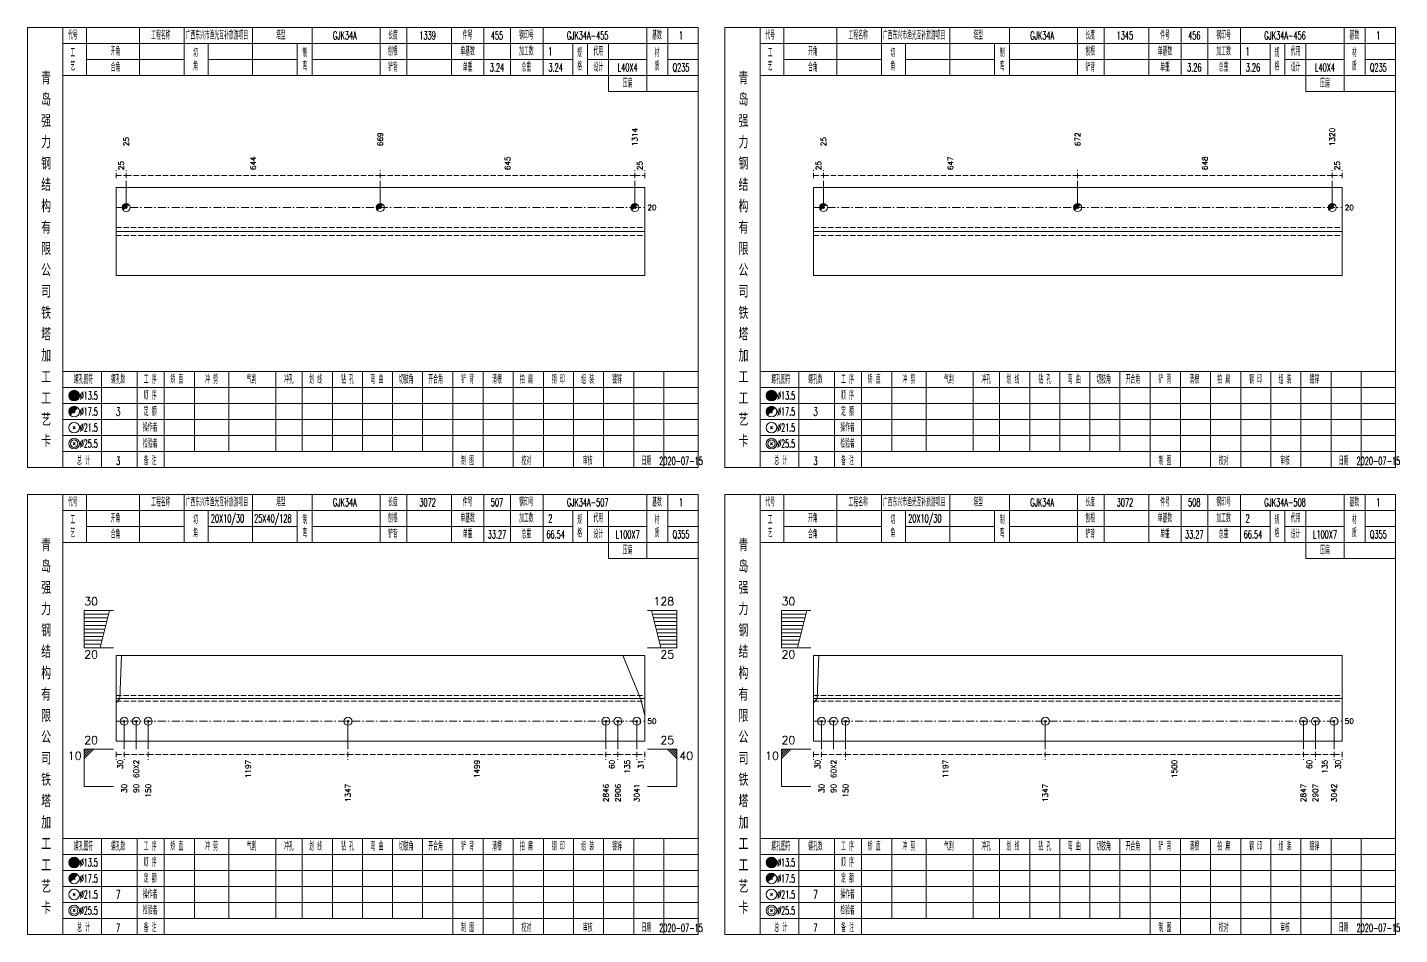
# Model space of a CAD drawing. Extents: x 0 to 2606, y -377 to 6479.
# Drawn here: x 784 to 1299, y 4375 to 4715 of the extents above; entities that cross this region are included whole.
import ezdxf
from ezdxf.enums import TextEntityAlignment as Align

# ---------------------------------------------------------------- set-up
doc = ezdxf.new("R2010")
doc.units = 0
doc.header["$MEASUREMENT"] = 0
doc.linetypes.add('一点画线', pattern=[5.2, 3, -1, 0.2, -1])
doc.linetypes.add('虚线', pattern=[2.75, 2, -0.75])
doc.layers.get('0').update_dxf_attribs({"linetype": 'CONTINUOUS', "lineweight": 25})
doc.layers.add('1', color=7, linetype='CONTINUOUS', lineweight=25)
doc.layers.add('4', color=7, linetype='CONTINUOUS', lineweight=25)
doc.styles.get("Standard").update_dxf_attribs({"font": 'simplex.shx', "width": 0.7, "height": 3, "bigfont": 'gbhzfs.shx'})

msp = doc.modelspace()

# ---------------------------------------------------------------- linework, layer by layer
at = {"color": 8, "linetype": '虚线', "lineweight": 9}
for p, q in [((817.5, 4658.5), (817.5, 4661.5)), ((821.2, 4658.5), (821.2, 4661.5)), ((821.2, 4658.5), (821.2, 4661.5)), ((916.48, 4658.5), (916.48, 4661.5)), ((916.48, 4658.5), (916.48, 4661.5)), ((1011.9, 4658.5), (1011.9, 4661.5)), ((1011.9, 4658.5), (1011.9, 4661.5)), ((1015.6, 4658.5), (1015.6, 4661.5)), ((1078.9, 4658.5), (1078.9, 4661.5)), ((1082.58, 4658.5), (1082.58, 4661.5)), ((1082.58, 4658.5), (1082.58, 4661.5)), ((1177.88, 4658.5), (1177.88, 4661.5)), ((1177.88, 4658.5), (1177.88, 4661.5)), ((1273.32, 4658.5), (1273.32, 4661.5)), ((1273.32, 4658.5), (1273.32, 4661.5)), ((1277, 4658.5), (1277, 4661.5)), ((817.5, 4659.5), (821.2, 4659.5)), ((821.2, 4659.5), (916.48, 4659.5)), ((916.48, 4659.5), (1011.9, 4659.5)), ((1011.9, 4659.5), (1015.6, 4659.5)), ((1078.9, 4659.5), (1082.58, 4659.5)), ((1082.58, 4659.5), (1177.88, 4659.5)), ((1177.88, 4659.5), (1273.32, 4659.5)), ((1273.32, 4659.5), (1277, 4659.5)), ((817.5, 4443.5), (817.5, 4440.5)), ((817.5, 4442.5), (820.5, 4442.5)), ((820.5, 4443.5), (820.5, 4440.5)), ((820.5, 4443.5), (820.5, 4440.5)), ((820.5, 4442.5), (829.5, 4442.5)), ((829.5, 4443.5), (829.5, 4440.5)), ((829.5, 4443.5), (829.5, 4440.5)), ((829.5, 4442.5), (904.36, 4442.5)), ((904.36, 4443.5), (904.36, 4440.5)), ((904.36, 4443.5), (904.36, 4440.5)), ((904.36, 4442.5), (1001.03, 4442.5)), ((1001.03, 4443.5), (1001.03, 4440.5)), ((1001.03, 4443.5), (1001.03, 4440.5)), ((1001.03, 4442.5), (1005.53, 4442.5)), ((1005.53, 4443.5), (1005.53, 4440.5)), ((1005.53, 4443.5), (1005.53, 4440.5)), ((1005.53, 4442.5), (1012.6, 4442.5)), ((1012.6, 4443.5), (1012.6, 4440.5)), ((1012.6, 4443.5), (1012.6, 4440.5)), ((1012.6, 4442.5), (1015.6, 4442.5)), ((1015.6, 4443.5), (1015.6, 4440.5)), ((1078.9, 4443.5), (1078.9, 4440.5)), ((1078.9, 4442.5), (1081.9, 4442.5)), ((1081.9, 4443.5), (1081.9, 4440.5)), ((1081.9, 4443.5), (1081.9, 4440.5)), ((1081.9, 4442.5), (1090.9, 4442.5)), ((1090.9, 4443.5), (1090.9, 4440.5)), ((1090.9, 4443.5), (1090.9, 4440.5)), ((1090.9, 4442.5), (1165.76, 4442.5)), ((1165.76, 4443.5), (1165.76, 4440.5)), ((1165.76, 4443.5), (1165.76, 4440.5)), ((1165.76, 4442.5), (1262.49, 4442.5)), ((1262.49, 4443.5), (1262.49, 4440.5)), ((1262.49, 4443.5), (1262.49, 4440.5)), ((1262.49, 4442.5), (1266.99, 4442.5)), ((1266.99, 4443.5), (1266.99, 4440.5)), ((1266.99, 4443.5), (1266.99, 4440.5)), ((1266.99, 4442.5), (1274, 4442.5)), ((1274, 4443.5), (1274, 4440.5)), ((1274, 4443.5), (1274, 4440.5)), ((1274, 4442.5), (1277, 4442.5)), ((1277, 4443.5), (1277, 4440.5))]:
    msp.add_line(p, q, dxfattribs=at)
at = {"color": 7, "linetype": 'Continuous', "lineweight": 18}
for p, q in [((817.5, 4655), (817.5, 4622)), ((817.5, 4655), (1015.6, 4655)), ((1015.6, 4655), (1015.6, 4622)), ((1078.9, 4655), (1078.9, 4622)), ((1078.9, 4655), (1277, 4655)), ((1277, 4655), (1277, 4622)), ((817.5, 4638.5), (1015.6, 4638.5)), ((1078.9, 4638.5), (1277, 4638.5)), ((817.5, 4479.55), (817.5, 4447.45)), ((817.5, 4479.55), (1015.6, 4479.55)), ((1015.6, 4479.55), (1015.6, 4447.45)), ((1078.9, 4479.55), (1078.9, 4447.45)), ((1078.9, 4479.55), (1277, 4479.55)), ((1277, 4479.55), (1277, 4447.45)), ((817.5, 4463.5), (1015.6, 4463.5)), ((1078.9, 4463.5), (1277, 4463.5))]:
    msp.add_line(p, q, dxfattribs=at)
at = {"color": 7, "linetype": 'Continuous', "lineweight": 13}
for p, q in [((821.2, 4647.5), (821.2, 4657.5)), ((916.48, 4647.5), (916.48, 4657.5)), ((1011.9, 4647.5), (1011.9, 4657.5)), ((1082.58, 4647.5), (1082.58, 4657.5)), ((1177.88, 4647.5), (1177.88, 4657.5)), ((1273.32, 4647.5), (1273.32, 4657.5)), ((805.5, 4496.5), (816.5, 4496.5)), ((805.5, 4482.5), (805.5, 4496.5)), ((811.5, 4482.5), (815, 4496.5)), ((1027.6, 4496.5), (1016.6, 4496.5)), ((1021.6, 4482.5), (1018.1, 4496.5)), ((1027.6, 4482.5), (1027.6, 4496.5)), ((1066.9, 4496.5), (1077.9, 4496.5)), ((1066.9, 4482.5), (1066.9, 4496.5)), ((1072.9, 4482.5), (1076.4, 4496.5)), ((805.5, 4495.1), (814.65, 4495.1)), ((805.5, 4493.7), (814.3, 4493.7)), ((805.5, 4492.3), (813.95, 4492.3)), ((805.5, 4490.9), (813.6, 4490.9)), ((1027.6, 4495.1), (1018.45, 4495.1)), ((1027.6, 4493.7), (1018.8, 4493.7)), ((1027.6, 4492.3), (1019.15, 4492.3)), ((1027.6, 4490.9), (1019.5, 4490.9)), ((1066.9, 4495.1), (1076.05, 4495.1)), ((1066.9, 4493.7), (1075.7, 4493.7)), ((1066.9, 4492.3), (1075.35, 4492.3)), ((1066.9, 4490.9), (1075, 4490.9)), ((805.5, 4489.5), (813.25, 4489.5)), ((805.5, 4488.1), (812.9, 4488.1)), ((805.5, 4486.7), (812.55, 4486.7)), ((805.5, 4485.3), (812.2, 4485.3)), ((1027.6, 4489.5), (1019.85, 4489.5)), ((1027.6, 4488.1), (1020.2, 4488.1)), ((1027.6, 4486.7), (1020.55, 4486.7)), ((1027.6, 4485.3), (1020.9, 4485.3)), ((1066.9, 4489.5), (1074.65, 4489.5)), ((1066.9, 4488.1), (1074.3, 4488.1)), ((1066.9, 4486.7), (1073.95, 4486.7)), ((1066.9, 4485.3), (1073.6, 4485.3)), ((805.5, 4483.9), (811.85, 4483.9)), ((805.5, 4482.5), (816.5, 4482.5)), ((1027.6, 4482.5), (1016.6, 4482.5)), ((1027.6, 4483.9), (1021.25, 4483.9)), ((1066.9, 4483.9), (1073.25, 4483.9)), ((1066.9, 4482.5), (1077.9, 4482.5)), ((818.79, 4463.5), (819.43, 4479.55)), ((1013.99, 4463.5), (1007.35, 4479.55)), ((1080.19, 4463.5), (1080.83, 4479.55)), ((817.5, 4461.9), (818.79, 4463.5)), ((1015.6, 4457.08), (1013.99, 4463.5)), ((1078.9, 4461.9), (1080.19, 4463.5)), ((820.5, 4454.95), (820.5, 4444.5)), ((825, 4454.95), (825, 4444.5)), ((829.5, 4454.95), (829.5, 4444.5)), ((904.36, 4454.95), (904.36, 4444.5)), ((1001.03, 4454.95), (1001.03, 4444.5)), ((1005.53, 4454.95), (1005.53, 4444.5)), ((1012.6, 4454.95), (1012.6, 4444.5)), ((1081.9, 4454.95), (1081.9, 4444.5)), ((1086.4, 4454.95), (1086.4, 4444.5)), ((1090.9, 4454.95), (1090.9, 4444.5)), ((1165.76, 4454.95), (1165.76, 4444.5)), ((1262.49, 4454.95), (1262.49, 4444.5)), ((1266.99, 4454.95), (1266.99, 4444.5)), ((1274, 4454.95), (1274, 4444.5)), ((805.5, 4444.5), (816.5, 4444.5)), ((805.5, 4444.5), (805.5, 4430.5)), ((806.38, 4444.5), (805.5, 4443.62)), ((807.25, 4444.5), (805.5, 4442.75)), ((808.12, 4444.5), (805.5, 4441.88)), ((809, 4444.5), (805.5, 4441)), ((1027.6, 4444.5), (1016.6, 4444.5)), ((1024.1, 4444.5), (1027.6, 4441)), ((1024.97, 4444.5), (1027.6, 4441.88)), ((1025.85, 4444.5), (1027.6, 4442.75)), ((1026.72, 4444.5), (1027.6, 4443.62)), ((1027.6, 4444.5), (1027.6, 4430.5)), ((1066.9, 4444.5), (1077.9, 4444.5)), ((1066.9, 4444.5), (1066.9, 4430.5)), ((1067.78, 4444.5), (1066.9, 4443.62)), ((1068.65, 4444.5), (1066.9, 4442.75)), ((1069.53, 4444.5), (1066.9, 4441.88)), ((1070.4, 4444.5), (1066.9, 4441)), ((805.5, 4430.5), (816.5, 4430.5)), ((1027.6, 4430.5), (1016.6, 4430.5)), ((1066.9, 4430.5), (1077.9, 4430.5))]:
    msp.add_line(p, q, dxfattribs=at)
at = {"color": 3, "linetype": '一点画线', "lineweight": 13}
for p, q in [((817.5, 4647.5), (1015.6, 4647.5)), ((1078.9, 4647.5), (1277, 4647.5)), ((817.5, 4454.95), (1015.6, 4454.95)), ((1078.9, 4454.95), (1277, 4454.95))]:
    msp.add_line(p, q, dxfattribs=at)
at = {"color": 7, "linetype": 'Continuous', "lineweight": 0}
for p, q in [((820.9, 4647.2), (821.5, 4647.8)), ((820.9, 4647.8), (821.5, 4647.2)), ((916.18, 4647.2), (916.78, 4647.8)), ((916.18, 4647.8), (916.78, 4647.2)), ((1011.6, 4647.2), (1012.2, 4647.8)), ((1011.6, 4647.8), (1012.2, 4647.2)), ((1082.28, 4647.2), (1082.88, 4647.8)), ((1082.28, 4647.8), (1082.88, 4647.2)), ((1177.58, 4647.2), (1178.18, 4647.8)), ((1177.58, 4647.8), (1178.18, 4647.2)), ((1273.02, 4647.2), (1273.62, 4647.8)), ((1273.02, 4647.8), (1273.62, 4647.2))]:
    msp.add_line(p, q, dxfattribs=at)
at = {"color": 1, "linetype": '虚线', "lineweight": 18}
for p, q in [((817.5, 4640), (1015.6, 4640)), ((1078.9, 4640), (1277, 4640)), ((817.5, 4637), (1015.6, 4637)), ((1078.9, 4637), (1277, 4637)), ((817.5, 4464.55), (1015.6, 4464.55)), ((1078.9, 4464.55), (1277, 4464.55)), ((817.5, 4462.45), (1015.6, 4462.45)), ((1078.9, 4462.45), (1277, 4462.45))]:
    msp.add_line(p, q, dxfattribs=at)
at = {"color": 7, "linetype": 'Continuous', "lineweight": 13}
for centre in [(821.2, 4647.5), (916.48, 4647.5), (1011.9, 4647.5), (1082.58, 4647.5), (1177.88, 4647.5), (1273.32, 4647.5)]:
    msp.add_circle(centre, 1.5, dxfattribs=at)
for centre, radius in [((821.2, 4647.5), 1.35), ((821.2, 4647.5), 1.2), ((821.2, 4647.5), 1.05), ((821.2, 4647.5), 0.9), ((821.2, 4647.5), 0.75), ((821.2, 4647.5), 0.6), ((821.2, 4647.5), 0.45), ((821.2, 4647.5), 0.3), ((821.2, 4647.5), 0.15), ((916.48, 4647.5), 1.35), ((916.48, 4647.5), 1.2), ((916.48, 4647.5), 1.05), ((916.48, 4647.5), 0.9), ((916.48, 4647.5), 0.75), ((916.48, 4647.5), 0.6), ((916.48, 4647.5), 0.45), ((916.48, 4647.5), 0.3), ((916.48, 4647.5), 0.15), ((1011.9, 4647.5), 1.35), ((1011.9, 4647.5), 1.2), ((1011.9, 4647.5), 1.05), ((1011.9, 4647.5), 0.9), ((1011.9, 4647.5), 0.75), ((1011.9, 4647.5), 0.6), ((1011.9, 4647.5), 0.45), ((1011.9, 4647.5), 0.3), ((1011.9, 4647.5), 0.15), ((1082.58, 4647.5), 1.35), ((1082.58, 4647.5), 1.2), ((1082.58, 4647.5), 1.05), ((1082.58, 4647.5), 0.9), ((1082.58, 4647.5), 0.75), ((1082.58, 4647.5), 0.6), ((1082.58, 4647.5), 0.45), ((1082.58, 4647.5), 0.3), ((1082.58, 4647.5), 0.15), ((1177.88, 4647.5), 1.35), ((1177.88, 4647.5), 1.2), ((1177.88, 4647.5), 1.05), ((1177.88, 4647.5), 0.9), ((1177.88, 4647.5), 0.75), ((1177.88, 4647.5), 0.6), ((1177.88, 4647.5), 0.45), ((1177.88, 4647.5), 0.3), ((1177.88, 4647.5), 0.15), ((1273.32, 4647.5), 1.35), ((1273.32, 4647.5), 1.2), ((1273.32, 4647.5), 1.05), ((1273.32, 4647.5), 0.9), ((1273.32, 4647.5), 0.75), ((1273.32, 4647.5), 0.6), ((1273.32, 4647.5), 0.45), ((1273.32, 4647.5), 0.3), ((1273.32, 4647.5), 0.15)]:
    msp.add_arc(centre, radius, 45, 225, dxfattribs=at)
at = {"layer": '1', "color": 7, "linetype": 'Continuous', "lineweight": 18}
for p, q in [((817.5, 4622), (1015.6, 4622)), ((1078.9, 4622), (1277, 4622)), ((817.5, 4447.45), (1015.6, 4447.45)), ((1078.9, 4447.45), (1277, 4447.45))]:
    msp.add_line(p, q, dxfattribs=at)
at = {"layer": '1', "color": 7, "linetype": 'Continuous', "lineweight": 13}
for p, q in [((820.2, 4454.65), (820.8, 4455.25)), ((820.8, 4454.65), (820.2, 4455.25)), ((824.7, 4454.65), (825.3, 4455.25)), ((825.3, 4454.65), (824.7, 4455.25)), ((829.2, 4454.65), (829.8, 4455.25)), ((829.8, 4454.65), (829.2, 4455.25)), ((904.06, 4454.65), (904.66, 4455.25)), ((904.66, 4454.65), (904.06, 4455.25)), ((1000.73, 4454.65), (1001.33, 4455.25)), ((1001.33, 4454.65), (1000.73, 4455.25)), ((1005.23, 4454.65), (1005.83, 4455.25)), ((1005.83, 4454.65), (1005.23, 4455.25)), ((1012.3, 4454.65), (1012.9, 4455.25)), ((1012.9, 4454.65), (1012.3, 4455.25)), ((1081.6, 4454.65), (1082.2, 4455.25)), ((1082.2, 4454.65), (1081.6, 4455.25)), ((1086.1, 4454.65), (1086.7, 4455.25)), ((1086.7, 4454.65), (1086.1, 4455.25)), ((1090.6, 4454.65), (1091.2, 4455.25)), ((1091.2, 4454.65), (1090.6, 4455.25)), ((1165.46, 4454.65), (1166.06, 4455.25)), ((1166.06, 4454.65), (1165.46, 4455.25)), ((1262.19, 4454.65), (1262.79, 4455.25)), ((1262.79, 4454.65), (1262.19, 4455.25)), ((1266.69, 4454.65), (1267.29, 4455.25)), ((1267.29, 4454.65), (1266.69, 4455.25)), ((1273.7, 4454.65), (1274.3, 4455.25)), ((1274.3, 4454.65), (1273.7, 4455.25))]:
    msp.add_line(p, q, dxfattribs=at)
for centre in [(820.5, 4454.95), (825, 4454.95), (829.5, 4454.95), (904.36, 4454.95), (1001.03, 4454.95), (1005.53, 4454.95), (1012.6, 4454.95), (1081.9, 4454.95), (1086.4, 4454.95), (1090.9, 4454.95), (1165.76, 4454.95), (1262.49, 4454.95), (1266.99, 4454.95), (1274, 4454.95)]:
    msp.add_circle(centre, 1.5, dxfattribs=at)
at = {"layer": '4', "color": 1, "linetype": 'Continuous', "lineweight": 18}
for p, q in [((797.5, 4550), (797.5, 4715)), ((806.4, 4697), (806.4, 4715)), ((826.2, 4697), (826.2, 4715)), ((843, 4697), (843, 4715)), ((868.6, 4697), (868.6, 4715)), ((890.9, 4697), (890.9, 4715)), ((916.4, 4697), (916.4, 4715)), ((926.4, 4697), (926.4, 4715)), ((943.1, 4697), (943.1, 4715)), ((955.3, 4697), (955.3, 4715)), ((965.3, 4697), (965.3, 4715)), ((977.5, 4697), (977.5, 4715)), ((1016.4, 4691), (1016.4, 4715)), ((1024.2, 4697), (1024.2, 4715)), ((1058.9, 4550), (1058.9, 4715)), ((1067.8, 4697), (1067.8, 4715)), ((1087.6, 4697), (1087.6, 4715)), ((1104.4, 4697), (1104.4, 4715)), ((1130, 4697), (1130, 4715)), ((1152.3, 4697), (1152.3, 4715)), ((1177.8, 4697), (1177.8, 4715)), ((1187.8, 4697), (1187.8, 4715)), ((1204.5, 4697), (1204.5, 4715)), ((1216.7, 4697), (1216.7, 4715)), ((1226.7, 4697), (1226.7, 4715)), ((1238.9, 4697), (1238.9, 4715)), ((1277.8, 4691), (1277.8, 4715)), ((1285.6, 4697), (1285.6, 4715)), ((797.5, 4709), (1035.6, 4709)), ((852, 4697), (852, 4709)), ((885.3, 4697), (885.3, 4709)), ((988.6, 4697), (988.6, 4709)), ((994.2, 4697), (994.2, 4709)), ((1002, 4691), (1002, 4709)), ((1058.9, 4709), (1297, 4709)), ((1113.4, 4697), (1113.4, 4709)), ((1146.7, 4697), (1146.7, 4709)), ((1250, 4697), (1250, 4709)), ((1255.6, 4697), (1255.6, 4709)), ((1263.4, 4691), (1263.4, 4709)), ((806.4, 4703), (843, 4703)), ((852, 4703), (885.3, 4703)), ((890.9, 4703), (988.6, 4703)), ((994.2, 4703), (1016.4, 4703)), ((1024.2, 4703), (1035.6, 4703)), ((1067.8, 4703), (1104.4, 4703)), ((1113.4, 4703), (1146.7, 4703)), ((1152.3, 4703), (1250, 4703)), ((1255.6, 4703), (1277.8, 4703)), ((1285.6, 4703), (1297, 4703)), ((797.5, 4697), (1035.6, 4697)), ((1058.9, 4697), (1297, 4697)), ((1002, 4691), (1035.6, 4691)), ((1263.4, 4691), (1297, 4691)), ((797.5, 4586), (1035.6, 4586)), ((812, 4550), (812, 4586)), ((825.3, 4550), (825.3, 4586)), ((835.4, 4550), (835.4, 4586)), ((846.8, 4556), (846.8, 4586)), ((859.7, 4556), (859.7, 4586)), ((877.3, 4556), (877.3, 4586)), ((887.2, 4556), (887.2, 4586)), ((898.5, 4556), (898.5, 4586)), ((909.8, 4556), (909.8, 4586)), ((921.1, 4556), (921.1, 4586)), ((932.3, 4556), (932.3, 4586)), ((943.7, 4556), (943.7, 4586)), ((955, 4556), (955, 4586)), ((966.3, 4556), (966.3, 4586)), ((977.6, 4556), (977.6, 4586)), ((988.9, 4556), (988.9, 4586)), ((1000.2, 4556), (1000.2, 4586)), ((1011.5, 4556), (1011.5, 4586)), ((1022.8, 4556), (1022.8, 4586)), ((1058.9, 4586), (1297, 4586)), ((1073.4, 4550), (1073.4, 4586)), ((1086.7, 4550), (1086.7, 4586)), ((1096.8, 4550), (1096.8, 4586)), ((1108.2, 4556), (1108.2, 4586)), ((1121.1, 4556), (1121.1, 4586)), ((1138.7, 4556), (1138.7, 4586)), ((1148.6, 4556), (1148.6, 4586)), ((1159.9, 4556), (1159.9, 4586)), ((1171.2, 4556), (1171.2, 4586)), ((1182.5, 4556), (1182.5, 4586)), ((1193.7, 4556), (1193.7, 4586)), ((1205.1, 4556), (1205.1, 4586)), ((1216.4, 4556), (1216.4, 4586)), ((1227.7, 4556), (1227.7, 4586)), ((1239, 4556), (1239, 4586)), ((1250.3, 4556), (1250.3, 4586)), ((1261.6, 4556), (1261.6, 4586)), ((1272.9, 4556), (1272.9, 4586)), ((1284.2, 4556), (1284.2, 4586)), ((797.5, 4580), (1035.6, 4580)), ((1058.9, 4580), (1297, 4580)), ((797.5, 4574), (1035.6, 4574)), ((1058.9, 4574), (1297, 4574)), ((797.5, 4568), (1035.6, 4568)), ((1058.9, 4568), (1297, 4568)), ((797.5, 4562), (1035.6, 4562)), ((1058.9, 4562), (1297, 4562)), ((797.5, 4556), (1035.6, 4556)), ((943.7, 4550), (943.7, 4556)), ((955, 4550), (955, 4556)), ((966.3, 4550), (966.3, 4556)), ((977.6, 4550), (977.6, 4556)), ((988.9, 4550), (988.9, 4556)), ((1000.2, 4550), (1000.2, 4556)), ((1011.5, 4550), (1011.5, 4556)), ((1022.8, 4550), (1022.8, 4556)), ((1058.9, 4556), (1297, 4556)), ((1205.1, 4550), (1205.1, 4556)), ((1216.4, 4550), (1216.4, 4556)), ((1227.7, 4550), (1227.7, 4556)), ((1239, 4550), (1239, 4556)), ((1250.3, 4550), (1250.3, 4556)), ((1261.6, 4550), (1261.6, 4556)), ((1272.9, 4550), (1272.9, 4556)), ((1284.2, 4550), (1284.2, 4556)), ((797.5, 4375), (797.5, 4540)), ((806.4, 4522), (806.4, 4540)), ((826.2, 4522), (826.2, 4540)), ((843, 4522), (843, 4540)), ((868.6, 4522), (868.6, 4540)), ((890.9, 4522), (890.9, 4540)), ((916.4, 4522), (916.4, 4540)), ((926.4, 4522), (926.4, 4540)), ((943.1, 4522), (943.1, 4540)), ((955.3, 4522), (955.3, 4540)), ((965.3, 4522), (965.3, 4540)), ((977.5, 4522), (977.5, 4540)), ((1016.4, 4516), (1016.4, 4540)), ((1024.2, 4522), (1024.2, 4540)), ((1058.9, 4375), (1058.9, 4540)), ((1067.8, 4522), (1067.8, 4540)), ((1087.6, 4522), (1087.6, 4540)), ((1104.4, 4522), (1104.4, 4540)), ((1130, 4522), (1130, 4540)), ((1152.3, 4522), (1152.3, 4540)), ((1177.8, 4522), (1177.8, 4540)), ((1187.8, 4522), (1187.8, 4540)), ((1204.5, 4522), (1204.5, 4540)), ((1216.7, 4522), (1216.7, 4540)), ((1226.7, 4522), (1226.7, 4540)), ((1238.9, 4522), (1238.9, 4540)), ((1277.8, 4516), (1277.8, 4540)), ((1285.6, 4522), (1285.6, 4540)), ((797.5, 4534), (1035.6, 4534)), ((852, 4522), (852, 4534)), ((885.3, 4522), (885.3, 4534)), ((988.6, 4522), (988.6, 4534)), ((994.2, 4522), (994.2, 4534)), ((1002, 4516), (1002, 4534)), ((1058.9, 4534), (1297, 4534)), ((1113.4, 4522), (1113.4, 4534)), ((1146.7, 4522), (1146.7, 4534)), ((1250, 4522), (1250, 4534)), ((1255.6, 4522), (1255.6, 4534)), ((1263.4, 4516), (1263.4, 4534)), ((806.4, 4528), (843, 4528)), ((852, 4528), (885.3, 4528)), ((890.9, 4528), (988.6, 4528)), ((994.2, 4528), (1016.4, 4528)), ((1024.2, 4528), (1035.6, 4528)), ((1067.8, 4528), (1104.4, 4528)), ((1113.4, 4528), (1146.7, 4528)), ((1152.3, 4528), (1250, 4528)), ((1255.6, 4528), (1277.8, 4528)), ((1285.6, 4528), (1297, 4528)), ((797.5, 4522), (1035.6, 4522)), ((1058.9, 4522), (1297, 4522)), ((1002, 4516), (1035.6, 4516)), ((1263.4, 4516), (1297, 4516)), ((797.5, 4411), (1035.6, 4411)), ((812, 4375), (812, 4411)), ((825.3, 4375), (825.3, 4411)), ((835.4, 4375), (835.4, 4411)), ((846.8, 4381), (846.8, 4411)), ((859.7, 4381), (859.7, 4411)), ((877.3, 4381), (877.3, 4411)), ((887.2, 4381), (887.2, 4411)), ((898.5, 4381), (898.5, 4411)), ((909.8, 4381), (909.8, 4411)), ((921.1, 4381), (921.1, 4411)), ((932.3, 4381), (932.3, 4411)), ((943.7, 4381), (943.7, 4411)), ((955, 4381), (955, 4411)), ((966.3, 4381), (966.3, 4411)), ((977.6, 4381), (977.6, 4411)), ((988.9, 4381), (988.9, 4411)), ((1000.2, 4381), (1000.2, 4411)), ((1011.5, 4381), (1011.5, 4411)), ((1022.8, 4381), (1022.8, 4411)), ((1058.9, 4411), (1297, 4411)), ((1073.4, 4375), (1073.4, 4411)), ((1086.7, 4375), (1086.7, 4411)), ((1096.8, 4375), (1096.8, 4411)), ((1108.2, 4381), (1108.2, 4411)), ((1121.1, 4381), (1121.1, 4411)), ((1138.7, 4381), (1138.7, 4411)), ((1148.6, 4381), (1148.6, 4411)), ((1159.9, 4381), (1159.9, 4411)), ((1171.2, 4381), (1171.2, 4411)), ((1182.5, 4381), (1182.5, 4411)), ((1193.7, 4381), (1193.7, 4411)), ((1205.1, 4381), (1205.1, 4411)), ((1216.4, 4381), (1216.4, 4411)), ((1227.7, 4381), (1227.7, 4411)), ((1239, 4381), (1239, 4411)), ((1250.3, 4381), (1250.3, 4411)), ((1261.6, 4381), (1261.6, 4411)), ((1272.9, 4381), (1272.9, 4411)), ((1284.2, 4381), (1284.2, 4411)), ((797.5, 4405), (1035.6, 4405)), ((1058.9, 4405), (1297, 4405)), ((797.5, 4399), (1035.6, 4399)), ((1058.9, 4399), (1297, 4399)), ((797.5, 4393), (1035.6, 4393)), ((1058.9, 4393), (1297, 4393)), ((797.5, 4387), (1035.6, 4387)), ((1058.9, 4387), (1297, 4387)), ((797.5, 4381), (1035.6, 4381)), ((943.7, 4375), (943.7, 4381)), ((955, 4375), (955, 4381)), ((966.3, 4375), (966.3, 4381)), ((977.6, 4375), (977.6, 4381)), ((988.9, 4375), (988.9, 4381)), ((1000.2, 4375), (1000.2, 4381)), ((1011.5, 4375), (1011.5, 4381)), ((1022.8, 4375), (1022.8, 4381)), ((1058.9, 4381), (1297, 4381)), ((1205.1, 4375), (1205.1, 4381)), ((1216.4, 4375), (1216.4, 4381)), ((1227.7, 4375), (1227.7, 4381)), ((1239, 4375), (1239, 4381)), ((1250.3, 4375), (1250.3, 4381)), ((1261.6, 4375), (1261.6, 4381)), ((1272.9, 4375), (1272.9, 4381)), ((1284.2, 4375), (1284.2, 4381))]:
    msp.add_line(p, q, dxfattribs=at)
at = {"layer": '4', "color": 7, "linetype": 'Continuous', "lineweight": 13}
for p, q in [((801.5, 4576.8), (801.9, 4577.2)), ((801.9, 4576.8), (801.5, 4577.2)), ((1062.9, 4576.8), (1063.3, 4577.2)), ((1063.3, 4576.8), (1062.9, 4577.2)), ((801.3, 4564.6), (802.1, 4565.4)), ((802.1, 4564.6), (801.3, 4565.4)), ((1062.7, 4564.6), (1063.5, 4565.4)), ((1063.5, 4564.6), (1062.7, 4565.4)), ((801.3, 4558.6), (802.1, 4559.4)), ((802.1, 4558.6), (801.3, 4559.4)), ((1062.7, 4558.6), (1063.5, 4559.4)), ((1063.5, 4558.6), (1062.7, 4559.4)), ((801.5, 4401.8), (801.9, 4402.2)), ((801.9, 4401.8), (801.5, 4402.2)), ((1062.9, 4401.8), (1063.3, 4402.2)), ((1063.3, 4401.8), (1062.9, 4402.2)), ((801.3, 4389.6), (802.1, 4390.4)), ((802.1, 4389.6), (801.3, 4390.4)), ((1062.7, 4389.6), (1063.5, 4390.4)), ((1063.5, 4389.6), (1062.7, 4390.4)), ((801.3, 4383.6), (802.1, 4384.4)), ((802.1, 4383.6), (801.3, 4384.4)), ((1062.7, 4383.6), (1063.5, 4384.4)), ((1063.5, 4383.6), (1062.7, 4384.4))]:
    msp.add_line(p, q, dxfattribs=at)
at = {"layer": '4', "color": 7, "linetype": 'Continuous', "lineweight": 0}
for p, q in [((801.3, 4570.6), (802.1, 4571.4)), ((801.3, 4571.4), (802.1, 4570.6)), ((1062.7, 4570.6), (1063.5, 4571.4)), ((1062.7, 4571.4), (1063.5, 4570.6)), ((801.3, 4395.6), (802.1, 4396.4)), ((801.3, 4396.4), (802.1, 4395.6)), ((1062.7, 4395.6), (1063.5, 4396.4)), ((1062.7, 4396.4), (1063.5, 4395.6))]:
    msp.add_line(p, q, dxfattribs=at)
at = {"layer": '4', "color": 1, "linetype": 'Continuous', "lineweight": 18}
for points in [[(784.2, 4715), (784.2, 4550), (1035.6, 4550), (1035.6, 4715)], [(1045.6, 4715), (1045.6, 4550), (1297, 4550), (1297, 4715)], [(784.2, 4540), (784.2, 4375), (1035.6, 4375), (1035.6, 4540)], [(1045.6, 4540), (1045.6, 4375), (1297, 4375), (1297, 4540)]]:
    msp.add_lwpolyline(points, close=True, dxfattribs=at)
at = {"layer": '4', "color": 7, "linetype": 'Continuous', "lineweight": 13}
for centre, radius in [((801.7, 4577), 2), ((801.7, 4577), 1.8), ((801.7, 4577), 1.6), ((801.7, 4577), 1.4), ((801.7, 4577), 1.2), ((801.7, 4577), 1), ((801.7, 4577), 0.8), ((1063.1, 4577), 2), ((1063.1, 4577), 1.8), ((1063.1, 4577), 1.6), ((1063.1, 4577), 1.4), ((1063.1, 4577), 1.2), ((1063.1, 4577), 1), ((1063.1, 4577), 0.8), ((801.7, 4571), 2), ((801.7, 4577), 0.6), ((801.7, 4577), 0.4), ((801.7, 4577), 0.2), ((1063.1, 4571), 2), ((1063.1, 4577), 0.6), ((1063.1, 4577), 0.4), ((1063.1, 4577), 0.2), ((801.7, 4565), 2), ((1063.1, 4565), 2), ((801.7, 4559), 2), ((801.7, 4559), 1.4), ((1063.1, 4559), 2), ((1063.1, 4559), 1.4), ((801.7, 4402), 2), ((801.7, 4402), 1.8), ((801.7, 4402), 1.6), ((801.7, 4402), 1.4), ((801.7, 4402), 1.2), ((801.7, 4402), 1), ((801.7, 4402), 0.8), ((1063.1, 4402), 2), ((1063.1, 4402), 1.8), ((1063.1, 4402), 1.6), ((1063.1, 4402), 1.4), ((1063.1, 4402), 1.2), ((1063.1, 4402), 1), ((1063.1, 4402), 0.8), ((801.7, 4396), 2), ((801.7, 4402), 0.6), ((801.7, 4402), 0.4), ((801.7, 4402), 0.2), ((1063.1, 4396), 2), ((1063.1, 4402), 0.6), ((1063.1, 4402), 0.4), ((1063.1, 4402), 0.2), ((801.7, 4390), 2), ((1063.1, 4390), 2), ((801.7, 4384), 2), ((801.7, 4384), 1.4), ((1063.1, 4384), 2), ((1063.1, 4384), 1.4)]:
    msp.add_circle(centre, radius, dxfattribs=at)
for centre, radius in [((801.7, 4571), 1.8), ((801.7, 4571), 1.6), ((1063.1, 4571), 1.8), ((1063.1, 4571), 1.6), ((801.7, 4571), 1.4), ((801.7, 4571), 1.2), ((801.7, 4571), 1), ((801.7, 4571), 0.8), ((801.7, 4571), 0.6), ((801.7, 4571), 0.4), ((801.7, 4571), 0.2), ((1063.1, 4571), 1.4), ((1063.1, 4571), 1.2), ((1063.1, 4571), 1), ((1063.1, 4571), 0.8), ((1063.1, 4571), 0.6), ((1063.1, 4571), 0.4), ((1063.1, 4571), 0.2), ((801.7, 4396), 1.8), ((1063.1, 4396), 1.8), ((801.7, 4396), 1.6), ((801.7, 4396), 1.4), ((801.7, 4396), 1.2), ((801.7, 4396), 1), ((801.7, 4396), 0.8), ((801.7, 4396), 0.6), ((801.7, 4396), 0.4), ((801.7, 4396), 0.2), ((1063.1, 4396), 1.6), ((1063.1, 4396), 1.4), ((1063.1, 4396), 1.2), ((1063.1, 4396), 1), ((1063.1, 4396), 0.8), ((1063.1, 4396), 0.6), ((1063.1, 4396), 0.4), ((1063.1, 4396), 0.2)]:
    msp.add_arc(centre, radius, 45, 225, dxfattribs=at)

# ---------------------------------------------------------------- texts
at = {"color": 7, "linetype": 'Continuous', "lineweight": 13}
for s, p in [('1314', (1011.9, 4670.5)), ('1320', (1273.32, 4670.5)), ('25', (821.2, 4670.5)), ('669', (916.48, 4670.5)), ('25', (1082.58, 4670.5)), ('672', (1177.88, 4670.5))]:
    msp.add_text(s, height=2, rotation=90, dxfattribs=at).set_placement(p, align=Align.MIDDLE_LEFT)
at = {"color": 8, "linetype": 'Continuous', "lineweight": 9}
for s, p in [('644', (868.84, 4661.5)), ('645', (964.19, 4661.5)), ('647', (1130.23, 4661.5)), ('648', (1225.6, 4661.5)), ('25', (819.35, 4661.5)), ('25', (1013.75, 4661.5)), ('25', (1080.74, 4661.5)), ('25', (1275.16, 4661.5))]:
    msp.add_text(s, height=2, rotation=90, dxfattribs=at).set_placement(p, align=Align.MIDDLE_LEFT)
at = {"color": 7, "linetype": 'Continuous', "lineweight": 13}
for s, p in [('20', (1016.6, 4647.5)), ('20', (1278, 4647.5)), ('50', (1016.6, 4454.95)), ('50', (1278, 4454.95))]:
    msp.add_text(s, height=2, dxfattribs=at).set_placement(p, align=Align.MIDDLE_LEFT)
for s, p in [('30', (805.5, 4497.5)), ('30', (1066.9, 4497.5)), ('20', (805.5, 4445.5)), ('20', (1066.9, 4445.5))]:
    msp.add_text(s, height=3, dxfattribs=at).set_placement(p, align=Align.BOTTOM_LEFT)
for s, p in [('128', (1026.6, 4497.5)), ('25', (1026.6, 4445.5))]:
    msp.add_text(s, height=3, dxfattribs=at).set_placement(p, align=Align.BOTTOM_RIGHT)
for s, p in [('20', (805.5, 4481.5)), ('20', (1066.9, 4481.5)), ('40', (1028.6, 4443.5))]:
    msp.add_text(s, height=3, dxfattribs=at).set_placement(p, align=Align.TOP_LEFT)
for s, p in [('25', (1026.6, 4481.5)), ('10', (804.5, 4443.5)), ('10', (1065.9, 4443.5))]:
    msp.add_text(s, height=3, dxfattribs=at).set_placement(p, align=Align.TOP_RIGHT)
at = {"color": 8, "linetype": 'Continuous', "lineweight": 9}
for s, p in [('30', (819, 4440.5)), ('60X2', (825, 4440.5)), ('1197', (866.93, 4440.5)), ('1499', (952.69, 4440.5)), ('60', (1003.28, 4440.5)), ('135', (1009.06, 4440.5)), ('31', (1014.1, 4440.5)), ('30', (1080.4, 4440.5)), ('60X2', (1086.4, 4440.5)), ('1197', (1128.33, 4440.5)), ('1500', (1214.13, 4440.5)), ('60', (1264.74, 4440.5)), ('135', (1270.5, 4440.5)), ('30', (1275.5, 4440.5))]:
    msp.add_text(s, height=2, rotation=90, dxfattribs=at).set_placement(p, align=Align.MIDDLE_RIGHT)
at = {"layer": '1', "color": 7, "linetype": 'Continuous', "lineweight": 13}
for s, p in [('30', (820.5, 4431.5)), ('90', (825, 4431.5)), ('150', (829.5, 4431.5)), ('1347', (904.36, 4431.5)), ('2846', (1001.03, 4431.5)), ('2906', (1005.53, 4431.5)), ('3041', (1012.6, 4431.5)), ('30', (1081.9, 4431.5)), ('90', (1086.4, 4431.5)), ('150', (1090.9, 4431.5)), ('1347', (1165.76, 4431.5)), ('2847', (1262.49, 4431.5)), ('2907', (1266.99, 4431.5)), ('3042', (1274, 4431.5))]:
    msp.add_text(s, height=2, rotation=90, dxfattribs=at).set_placement(p, align=Align.MIDDLE_RIGHT)
at = {"layer": '4', "color": 1, "linetype": 'Continuous', "lineweight": 13}
for s, height, width, p in [('代号', 3, 0.6, (801.2, 4712)), ('工程名称', 3, 0.6, (834.2, 4712)), ('广西东兴市渔光互补旅游项目', 3, 0.6, (855.2, 4712)), ('塔型', 3, 0.6, (879.2, 4712)), ('GJK34A', 3, 0.6, (903.2, 4712)), ('长度', 3, 0.6, (921.2, 4712)), ('1339', 3, 0.6, (934.2, 4712)), ('件号', 3, 0.6, (949.2, 4712)), ('455', 3, 0.6, (960.2, 4712)), ('钢印号', 3, 0.6, (971.2, 4712)), ('GJK34A-455', 3, 0.6, (994.2, 4712)), ('基数', 3, 0.6, (1020.2, 4712)), ('1', 3, 0.6, (1029.2, 4712)), ('代号', 3, 0.6, (1062.6, 4712)), ('工程名称', 3, 0.6, (1095.6, 4712)), ('广西东兴市渔光互补旅游项目', 3, 0.6, (1116.6, 4712)), ('塔型', 3, 0.6, (1140.6, 4712)), ('GJK34A', 3, 0.6, (1164.6, 4712)), ('长度', 3, 0.6, (1182.6, 4712)), ('1345', 3, 0.6, (1195.6, 4712)), ('件号', 3, 0.6, (1210.6, 4712)), ('456', 3, 0.6, (1221.6, 4712)), ('钢印号', 3, 0.6, (1232.6, 4712)), ('GJK34A-456', 3, 0.6, (1255.6, 4712)), ('基数', 3, 0.6, (1281.6, 4712)), ('1', 3, 0.6, (1290.6, 4712)), ('工', 3, 0.6, (801.2, 4705.4)), ('开角', 3, 0.6, (817.2, 4706)), ('切', 3, 0.6, (847.2, 4705.4)), ('制', 3, 0.6, (888.2, 4705.4)), ('刨根', 3, 0.6, (921.2, 4706)), ('单基数', 3, 0.6, (949.2, 4706)), ('加工数', 3, 0.6, (971.2, 4706)), ('1', 3, 0.6, (980.2, 4706)), ('规', 3, 0.6, (991.2, 4705.4)), ('代用', 3, 0.6, (998.2, 4706)), ('材', 3, 0.6, (1020.2, 4705.4)), ('工', 3, 0.6, (1062.6, 4705.4)), ('开角', 3, 0.6, (1078.6, 4706)), ('切', 3, 0.6, (1108.6, 4705.4)), ('制', 3, 0.6, (1149.6, 4705.4)), ('刨根', 3, 0.6, (1182.6, 4706)), ('单基数', 3, 0.6, (1210.6, 4706)), ('加工数', 3, 0.6, (1232.6, 4706)), ('1', 3, 0.6, (1241.6, 4706)), ('规', 3, 0.6, (1252.6, 4705.4)), ('代用', 3, 0.6, (1259.6, 4706)), ('材', 3, 0.6, (1281.6, 4705.4)), ('艺', 3, 0.6, (801.2, 4700.4)), ('合角', 3, 0.6, (817.2, 4700)), ('角', 3, 0.6, (847.2, 4700.4)), ('弯', 3, 0.6, (888.2, 4700.4)), ('铲背', 3, 0.6, (921.2, 4700)), ('单重', 3, 0.6, (949.2, 4700)), ('3.24', 3, 0.6, (960.2, 4700)), ('总重', 3, 0.6, (971.2, 4700)), ('3.24', 3, 0.6, (982.2, 4700)), ('格', 3, 0.6, (991.2, 4700.4)), ('设计', 3, 0.6, (998.2, 4700)), ('L40X4', 3, 0.6, (1009.2, 4700)), ('质', 3, 0.6, (1020.2, 4700.4)), ('Q235', 3, 0.6, (1029.2, 4700)), ('艺', 3, 0.6, (1062.6, 4700.4)), ('合角', 3, 0.6, (1078.6, 4700)), ('角', 3, 0.6, (1108.6, 4700.4)), ('弯', 3, 0.6, (1149.6, 4700.4)), ('铲背', 3, 0.6, (1182.6, 4700)), ('单重', 3, 0.6, (1210.6, 4700)), ('3.26', 3, 0.6, (1221.6, 4700)), ('总重', 3, 0.6, (1232.6, 4700)), ('3.26', 3, 0.6, (1243.6, 4700)), ('格', 3, 0.6, (1252.6, 4700.4)), ('设计', 3, 0.6, (1259.6, 4700)), ('L40X4', 3, 0.6, (1270.6, 4700)), ('质', 3, 0.6, (1281.6, 4700.4)), ('Q235', 3, 0.6, (1290.6, 4700)), ('青', 4.6, 0.8, (791.2, 4696)), ('青', 4.6, 0.8, (1052.6, 4696)), ('压扁', 3, 0.6, (1009.2, 4694)), ('压扁', 3, 0.6, (1270.6, 4694)), ('岛', 4.6, 0.8, (791.2, 4688)), ('岛', 4.6, 0.8, (1052.6, 4688)), ('强', 4.6, 0.8, (791.2, 4680)), ('强', 4.6, 0.8, (1052.6, 4680)), ('力', 4.6, 0.8, (791.2, 4672)), ('力', 4.6, 0.8, (1052.6, 4672)), ('钢', 4.6, 0.8, (791.2, 4664)), ('钢', 4.6, 0.8, (1052.6, 4664)), ('结', 4.6, 0.8, (791.2, 4656)), ('结', 4.6, 0.8, (1052.6, 4656)), ('构', 4.6, 0.8, (791.2, 4648)), ('构', 4.6, 0.8, (1052.6, 4648)), ('有', 4.6, 0.8, (791.2, 4640)), ('有', 4.6, 0.8, (1052.6, 4640)), ('限', 4.6, 0.8, (791.2, 4632)), ('限', 4.6, 0.8, (1052.6, 4632)), ('公', 4.6, 0.8, (791.2, 4624)), ('公', 4.6, 0.8, (1052.6, 4624)), ('司', 4.6, 0.8, (791.2, 4616)), ('司', 4.6, 0.8, (1052.6, 4616)), ('铁', 4.6, 0.8, (791.2, 4608)), ('铁', 4.6, 0.8, (1052.6, 4608)), ('塔', 4.6, 0.8, (791.2, 4600)), ('塔', 4.6, 0.8, (1052.6, 4600)), ('加', 4.6, 0.8, (791.2, 4592)), ('加', 4.6, 0.8, (1052.6, 4592)), ('工', 4.6, 0.8, (791.2, 4584)), ('螺孔图符', 3, 0.6, (805.2, 4583)), ('螺孔数', 3, 0.6, (818.2, 4583)), ('工 序', 3, 0.6, (830.2, 4583)), ('矫 直', 3, 0.6, (840.2, 4583)), ('冲 剪', 3, 0.6, (853.2, 4583)), ('气割', 3, 0.6, (868.2, 4583)), ('冲孔', 3, 0.6, (882.2, 4583)), ('划 线', 3, 0.6, (892.2, 4583)), ('钻 孔', 3, 0.6, (904.2, 4583)), ('弯 曲', 3, 0.6, (915.2, 4583)), ('切肢角', 3, 0.6, (926.2, 4583)), ('开合角', 3, 0.6, (937.2, 4583)), ('铲 背', 3, 0.6, (949.2, 4583)), ('清根', 3, 0.6, (960.2, 4583)), ('拍 扁', 3, 0.6, (971.2, 4583)), ('钢 印', 3, 0.6, (983.2, 4583)), ('组 装', 3, 0.6, (994.2, 4583)), ('镀锌', 3, 0.6, (1005.2, 4583)), ('工', 4.6, 0.8, (1052.6, 4584)), ('螺孔图符', 3, 0.6, (1066.6, 4583)), ('螺孔数', 3, 0.6, (1079.6, 4583)), ('工 序', 3, 0.6, (1091.6, 4583)), ('矫 直', 3, 0.6, (1101.6, 4583)), ('冲 剪', 3, 0.6, (1114.6, 4583)), ('气割', 3, 0.6, (1129.6, 4583)), ('冲孔', 3, 0.6, (1143.6, 4583)), ('划 线', 3, 0.6, (1153.6, 4583)), ('钻 孔', 3, 0.6, (1165.6, 4583)), ('弯 曲', 3, 0.6, (1176.6, 4583)), ('切肢角', 3, 0.6, (1187.6, 4583)), ('开合角', 3, 0.6, (1198.6, 4583)), ('铲 背', 3, 0.6, (1210.6, 4583)), ('清根', 3, 0.6, (1221.6, 4583)), ('拍 扁', 3, 0.6, (1232.6, 4583)), ('钢 印', 3, 0.6, (1244.6, 4583)), ('组 装', 3, 0.6, (1255.6, 4583)), ('镀锌', 3, 0.6, (1266.6, 4583)), ('工', 4.6, 0.8, (791.2, 4576)), ('%%C13.5', 3, 0.5, (807.2, 4577)), ('顺 序', 3, 0.6, (830.2, 4577)), ('工', 4.6, 0.8, (1052.6, 4576)), ('%%C13.5', 3, 0.5, (1068.6, 4577)), ('顺 序', 3, 0.6, (1091.6, 4577)), ('3', 3.2, 0.6, (818.2, 4571)), ('定 额', 3, 0.6, (830.2, 4571)), ('3', 3.2, 0.6, (1079.6, 4571)), ('定 额', 3, 0.6, (1091.6, 4571)), ('艺', 4.6, 0.8, (791.2, 4568)), ('%%C17.5', 3, 0.5, (807.2, 4571)), ('艺', 4.6, 0.8, (1052.6, 4568)), ('%%C17.5', 3, 0.5, (1068.6, 4571)), ('卡', 4.6, 0.8, (791.2, 4560)), ('%%C21.5', 3, 0.5, (807.2, 4565)), ('操作者', 3, 0.6, (830.2, 4565)), ('卡', 4.6, 0.8, (1052.6, 4560)), ('%%C21.5', 3, 0.5, (1068.6, 4565)), ('操作者', 3, 0.6, (1091.6, 4565)), ('%%C25.5', 3, 0.5, (807.2, 4559)), ('检验者', 3, 0.6, (830.2, 4559)), ('%%C25.5', 3, 0.5, (1068.6, 4559)), ('检验者', 3, 0.6, (1091.6, 4559)), ('总 计', 3, 0.6, (805.2, 4552.5)), ('3', 3, 0.6, (818.2, 4552.5)), ('备 注', 3, 0.6, (830.2, 4552.5)), ('制 图', 3, 0.6, (949.2, 4552.5)), ('校对', 3, 0.6, (971.2, 4552.5)), ('审核', 3, 0.6, (994.2, 4552.5)), ('日期', 3, 0.6, (1016.2, 4552.5)), ('2020-07-15', 3, 0.6, (1029.2, 4552.5)), ('总 计', 3, 0.6, (1066.6, 4552.5)), ('3', 3, 0.6, (1079.6, 4552.5)), ('备 注', 3, 0.6, (1091.6, 4552.5)), ('制 图', 3, 0.6, (1210.6, 4552.5)), ('校对', 3, 0.6, (1232.6, 4552.5)), ('审核', 3, 0.6, (1255.6, 4552.5)), ('日期', 3, 0.6, (1277.6, 4552.5)), ('2020-07-15', 3, 0.6, (1290.6, 4552.5)), ('代号', 3, 0.6, (801.2, 4537)), ('工程名称', 3, 0.6, (834.2, 4537)), ('广西东兴市渔光互补旅游项目', 3, 0.6, (855.2, 4537)), ('塔型', 3, 0.6, (879.2, 4537)), ('GJK34A', 3, 0.6, (903.2, 4537)), ('长度', 3, 0.6, (921.2, 4537)), ('3072', 3, 0.6, (934.2, 4537)), ('件号', 3, 0.6, (949.2, 4537)), ('507', 3, 0.6, (960.2, 4537)), ('钢印号', 3, 0.6, (971.2, 4537)), ('GJK34A-507', 3, 0.6, (994.2, 4537)), ('基数', 3, 0.6, (1020.2, 4537)), ('1', 3, 0.6, (1029.2, 4537)), ('代号', 3, 0.6, (1062.6, 4537)), ('工程名称', 3, 0.6, (1095.6, 4537)), ('广西东兴市渔光互补旅游项目', 3, 0.6, (1116.6, 4537)), ('塔型', 3, 0.6, (1140.6, 4537)), ('GJK34A', 3, 0.6, (1164.6, 4537)), ('长度', 3, 0.6, (1182.6, 4537)), ('3072', 3, 0.6, (1195.6, 4537)), ('件号', 3, 0.6, (1210.6, 4537)), ('508', 3, 0.6, (1221.6, 4537)), ('钢印号', 3, 0.6, (1232.6, 4537)), ('GJK34A-508', 3, 0.6, (1255.6, 4537)), ('基数', 3, 0.6, (1281.6, 4537)), ('1', 3, 0.6, (1290.6, 4537)), ('工', 3, 0.6, (801.2, 4530.4)), ('开角', 3, 0.6, (817.2, 4531)), ('切', 3, 0.6, (847.2, 4530.4)), ('20X10/30', 3, 0.6, (859.2, 4531)), ('25X40/128', 3, 0.6, (876.2, 4531)), ('制', 3, 0.6, (888.2, 4530.4)), ('刨根', 3, 0.6, (921.2, 4531)), ('单基数', 3, 0.6, (949.2, 4531)), ('加工数', 3, 0.6, (971.2, 4531)), ('2', 3, 0.6, (980.2, 4531)), ('规', 3, 0.6, (991.2, 4530.4)), ('代用', 3, 0.6, (998.2, 4531)), ('材', 3, 0.6, (1020.2, 4530.4)), ('工', 3, 0.6, (1062.6, 4530.4)), ('开角', 3, 0.6, (1078.6, 4531)), ('切', 3, 0.6, (1108.6, 4530.4)), ('20X10/30', 3, 0.6, (1120.6, 4531)), ('制', 3, 0.6, (1149.6, 4530.4)), ('刨根', 3, 0.6, (1182.6, 4531)), ('单基数', 3, 0.6, (1210.6, 4531)), ('加工数', 3, 0.6, (1232.6, 4531)), ('2', 3, 0.6, (1241.6, 4531)), ('规', 3, 0.6, (1252.6, 4530.4)), ('代用', 3, 0.6, (1259.6, 4531)), ('材', 3, 0.6, (1281.6, 4530.4)), ('艺', 3, 0.6, (801.2, 4525.4)), ('合角', 3, 0.6, (817.2, 4525)), ('角', 3, 0.6, (847.2, 4525.4)), ('弯', 3, 0.6, (888.2, 4525.4)), ('铲背', 3, 0.6, (921.2, 4525)), ('单重', 3, 0.6, (949.2, 4525)), ('33.27', 3, 0.6, (960.2, 4525)), ('总重', 3, 0.6, (971.2, 4525)), ('66.54', 3, 0.6, (982.2, 4525)), ('格', 3, 0.6, (991.2, 4525.4)), ('设计', 3, 0.6, (998.2, 4525)), ('L100X7', 3, 0.6, (1009.2, 4525)), ('质', 3, 0.6, (1020.2, 4525.4)), ('Q355', 3, 0.6, (1029.2, 4525)), ('艺', 3, 0.6, (1062.6, 4525.4)), ('合角', 3, 0.6, (1078.6, 4525)), ('角', 3, 0.6, (1108.6, 4525.4)), ('弯', 3, 0.6, (1149.6, 4525.4)), ('铲背', 3, 0.6, (1182.6, 4525)), ('单重', 3, 0.6, (1210.6, 4525)), ('33.27', 3, 0.6, (1221.6, 4525)), ('总重', 3, 0.6, (1232.6, 4525)), ('66.54', 3, 0.6, (1243.6, 4525)), ('格', 3, 0.6, (1252.6, 4525.4)), ('设计', 3, 0.6, (1259.6, 4525)), ('L100X7', 3, 0.6, (1270.6, 4525)), ('质', 3, 0.6, (1281.6, 4525.4)), ('Q355', 3, 0.6, (1290.6, 4525)), ('青', 4.6, 0.8, (791.2, 4521)), ('青', 4.6, 0.8, (1052.6, 4521)), ('压扁', 3, 0.6, (1009.2, 4519)), ('压扁', 3, 0.6, (1270.6, 4519)), ('岛', 4.6, 0.8, (791.2, 4513)), ('岛', 4.6, 0.8, (1052.6, 4513)), ('强', 4.6, 0.8, (791.2, 4505)), ('强', 4.6, 0.8, (1052.6, 4505)), ('力', 4.6, 0.8, (791.2, 4497)), ('力', 4.6, 0.8, (1052.6, 4497)), ('钢', 4.6, 0.8, (791.2, 4489)), ('钢', 4.6, 0.8, (1052.6, 4489)), ('结', 4.6, 0.8, (791.2, 4481)), ('结', 4.6, 0.8, (1052.6, 4481)), ('构', 4.6, 0.8, (791.2, 4473)), ('构', 4.6, 0.8, (1052.6, 4473)), ('有', 4.6, 0.8, (791.2, 4465)), ('有', 4.6, 0.8, (1052.6, 4465)), ('限', 4.6, 0.8, (791.2, 4457)), ('限', 4.6, 0.8, (1052.6, 4457)), ('公', 4.6, 0.8, (791.2, 4449)), ('公', 4.6, 0.8, (1052.6, 4449)), ('司', 4.6, 0.8, (791.2, 4441)), ('司', 4.6, 0.8, (1052.6, 4441)), ('铁', 4.6, 0.8, (791.2, 4433)), ('铁', 4.6, 0.8, (1052.6, 4433)), ('塔', 4.6, 0.8, (791.2, 4425)), ('塔', 4.6, 0.8, (1052.6, 4425)), ('加', 4.6, 0.8, (791.2, 4417)), ('加', 4.6, 0.8, (1052.6, 4417)), ('工', 4.6, 0.8, (791.2, 4409)), ('螺孔图符', 3, 0.6, (805.2, 4408)), ('螺孔数', 3, 0.6, (818.2, 4408)), ('工 序', 3, 0.6, (830.2, 4408)), ('矫 直', 3, 0.6, (840.2, 4408)), ('冲 剪', 3, 0.6, (853.2, 4408)), ('气割', 3, 0.6, (868.2, 4408)), ('冲孔', 3, 0.6, (882.2, 4408)), ('划 线', 3, 0.6, (892.2, 4408)), ('钻 孔', 3, 0.6, (904.2, 4408)), ('弯 曲', 3, 0.6, (915.2, 4408)), ('切肢角', 3, 0.6, (926.2, 4408)), ('开合角', 3, 0.6, (937.2, 4408)), ('铲 背', 3, 0.6, (949.2, 4408)), ('清根', 3, 0.6, (960.2, 4408)), ('拍 扁', 3, 0.6, (971.2, 4408)), ('钢 印', 3, 0.6, (983.2, 4408)), ('组 装', 3, 0.6, (994.2, 4408)), ('镀锌', 3, 0.6, (1005.2, 4408)), ('工', 4.6, 0.8, (1052.6, 4409)), ('螺孔图符', 3, 0.6, (1066.6, 4408)), ('螺孔数', 3, 0.6, (1079.6, 4408)), ('工 序', 3, 0.6, (1091.6, 4408)), ('矫 直', 3, 0.6, (1101.6, 4408)), ('冲 剪', 3, 0.6, (1114.6, 4408)), ('气割', 3, 0.6, (1129.6, 4408)), ('冲孔', 3, 0.6, (1143.6, 4408)), ('划 线', 3, 0.6, (1153.6, 4408)), ('钻 孔', 3, 0.6, (1165.6, 4408)), ('弯 曲', 3, 0.6, (1176.6, 4408)), ('切肢角', 3, 0.6, (1187.6, 4408)), ('开合角', 3, 0.6, (1198.6, 4408)), ('铲 背', 3, 0.6, (1210.6, 4408)), ('清根', 3, 0.6, (1221.6, 4408)), ('拍 扁', 3, 0.6, (1232.6, 4408)), ('钢 印', 3, 0.6, (1244.6, 4408)), ('组 装', 3, 0.6, (1255.6, 4408)), ('镀锌', 3, 0.6, (1266.6, 4408)), ('工', 4.6, 0.8, (791.2, 4401)), ('%%C13.5', 3, 0.5, (807.2, 4402)), ('顺 序', 3, 0.6, (830.2, 4402)), ('工', 4.6, 0.8, (1052.6, 4401)), ('%%C13.5', 3, 0.5, (1068.6, 4402)), ('顺 序', 3, 0.6, (1091.6, 4402)), ('定 额', 3, 0.6, (830.2, 4396)), ('定 额', 3, 0.6, (1091.6, 4396)), ('艺', 4.6, 0.8, (791.2, 4393)), ('%%C17.5', 3, 0.5, (807.2, 4396)), ('艺', 4.6, 0.8, (1052.6, 4393)), ('%%C17.5', 3, 0.5, (1068.6, 4396)), ('卡', 4.6, 0.8, (791.2, 4385)), ('%%C21.5', 3, 0.5, (807.2, 4390)), ('7', 3.2, 0.6, (818.2, 4390)), ('操作者', 3, 0.6, (830.2, 4390)), ('卡', 4.6, 0.8, (1052.6, 4385)), ('%%C21.5', 3, 0.5, (1068.6, 4390)), ('7', 3.2, 0.6, (1079.6, 4390)), ('操作者', 3, 0.6, (1091.6, 4390)), ('%%C25.5', 3, 0.5, (807.2, 4384)), ('检验者', 3, 0.6, (830.2, 4384)), ('%%C25.5', 3, 0.5, (1068.6, 4384)), ('检验者', 3, 0.6, (1091.6, 4384)), ('总 计', 3, 0.6, (805.2, 4377.5)), ('7', 3, 0.6, (818.2, 4377.5)), ('备 注', 3, 0.6, (830.2, 4377.5)), ('制 图', 3, 0.6, (949.2, 4377.5)), ('校对', 3, 0.6, (971.2, 4377.5)), ('审核', 3, 0.6, (994.2, 4377.5)), ('日期', 3, 0.6, (1016.2, 4377.5)), ('2020-07-15', 3, 0.6, (1029.2, 4377.5)), ('总 计', 3, 0.6, (1066.6, 4377.5)), ('7', 3, 0.6, (1079.6, 4377.5)), ('备 注', 3, 0.6, (1091.6, 4377.5)), ('制 图', 3, 0.6, (1210.6, 4377.5)), ('校对', 3, 0.6, (1232.6, 4377.5)), ('审核', 3, 0.6, (1255.6, 4377.5)), ('日期', 3, 0.6, (1277.6, 4377.5)), ('2020-07-15', 3, 0.6, (1290.6, 4377.5))]:
    msp.add_text(s, height=height, dxfattribs=dict(at, width=width)).set_placement(p, align=Align.MIDDLE_CENTER)

doc.saveas('drawing.dxf')
